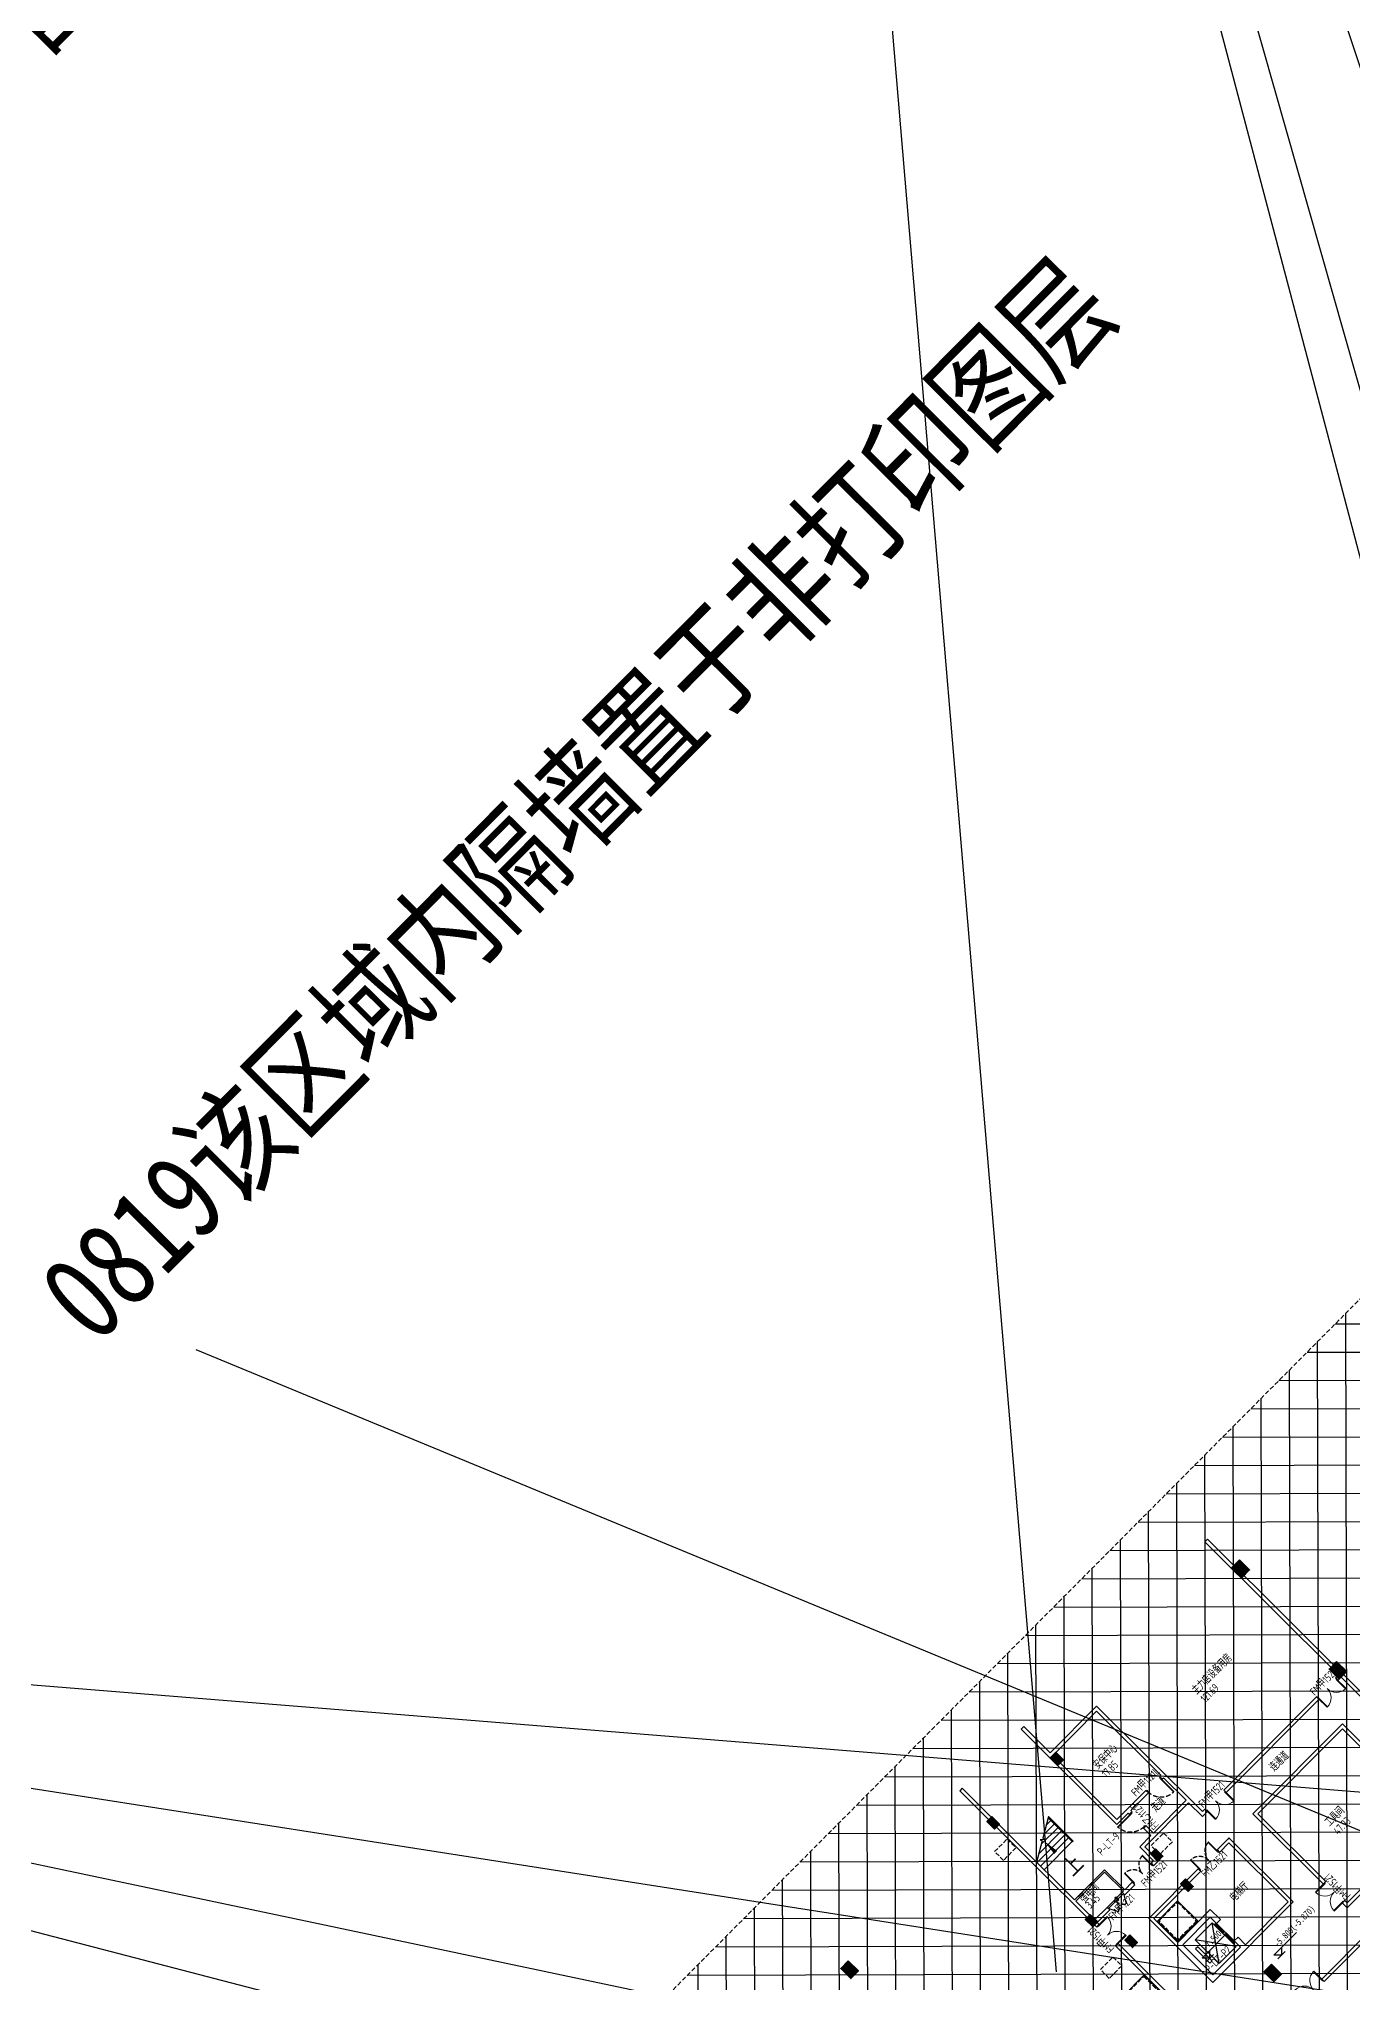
# Model space of a CAD drawing. Extents: x 517381295 to 519272522, y 3499086963 to 3500603577.
# Drawn here: x 518685799 to 518759651, y 3499920838 to 3500030113 of the extents above; entities that cross this region are included whole.
import ezdxf

# ---------------------------------------------------------------- set-up
doc = ezdxf.new("R2010")
doc.units = 0
doc.header["$LTSCALE"] = 1000
doc.header["$MEASUREMENT"] = 0
doc.linetypes.add('DASH', pattern=[0.35, 0.25, -0.1])
doc.linetypes.add('HIDDEN', pattern=[0.375, 0.25, -0.125])
doc.layers.get('0').update_dxf_attribs({"linetype": 'CONTINUOUS'})
doc.layers.get('DEFPOINTS').update_dxf_attribs({"color": 8, "linetype": 'CONTINUOUS'})
for name, color, linetype in [('A10-plan_B1_SEN23VEG_设计区$0$AE-WALL', 255, 'CONTINUOUS'), ('AD-AREA-USNO', 13, 'CONTINUOUS'), ('AD-LEVL-HIGH', 61, 'CONTINUOUS'), ('AD-NAME-ROOM', 9, 'CONTINUOUS'), ('AD-SIGN', 195, 'CONTINUOUS'), ('AE-ABOV', 154, 'HIDDEN'), ('AE-DOOR-INSD', 61, 'CONTINUOUS'), ('AE-EQPM', 70, 'CONTINUOUS'), ('AE-FLOR', 151, 'CONTINUOUS'), ('AE-STAR', 51, 'CONTINUOUS'), ('AE-WALL', 255, 'CONTINUOUS'), ('C-XREF-EXT', 7, 'CONTINUOUS'), ('DIM_SYMB', 3, 'CONTINUOUS'), ('PUB_TEXT', 7, 'CONTINUOUS'), ('WINDOW', 4, 'CONTINUOUS')]:
    doc.layers.add(name, color=color, linetype=linetype)
doc.layers.add('修改圈注', color=2, linetype='CONTINUOUS', plot=False)
doc.layers.add('砼柱', color=2, linetype='CONTINUOUS', lineweight=35)
doc.styles.add('_TCH_DIM', font='Tssdeng.shx', dxfattribs={"bigfont": 'Tssdchn.shx'})
doc.styles.add('TH-STYLE1', font='STFANGSO.TTF', dxfattribs={"width": 0.7})
doc.styles.add('TH-STYLE2', font='STXIHEI.TTF', dxfattribs={"width": 0.7})
doc.styles.add('TH-STYLE3', font='tssdeng.shx', dxfattribs={"width": 0.7, "bigfont": 'tssdchn.shx'})

# ---------------------------------------------------------------- blocks, each defined once
blk = doc.blocks.new('$DORLIB2D$00000127')
at = {"color": 0}
for points in [[(-0.533, 0.795), (-0.533, 0.69)], [(-0.033, 0.795), (-0.533, 0.795)], [(-0.033, 0.795), (-0.033, 0.69)], [(0.533, 0.795), (0.033, 0.795)], [(0.033, 0.795), (0.033, 0.69)], [(0.533, 0.795), (0.533, 0.69)], [(-0.033, 0.69), (-0.533, 0.69)], [(0.5, 0.5), (-0.5, 0.5)], [(0.533, 0.69), (0.033, 0.69)]]:
    blk.add_lwpolyline(points, dxfattribs=at)
blk = doc.blocks.new('*U332')
for points in [[(30, 0), (30, 30), (0, 30), (0, -30), (60, -30), (60, 0), (30, 0)], [(1070, 0), (1070, 30), (1100, 30), (1100, -30), (1040, -30), (1040, 0), (1070, 0)]]:
    blk.add_lwpolyline(points)
blk.add_lwpolyline([(30, 30), (60, 30), (60, 1070), (30, 1070)], close=True)
at = {"linetype": 'HIDDEN'}
blk.add_arc((30, 30), 1040, 0, 90, dxfattribs=at)
blk = doc.blocks.new('*U335')
for points in [[(30, 0), (30, 30), (0, 30), (0, -30), (60, -30), (60, 0), (30, 0)], [(1470, 0), (1470, 30), (1500, 30), (1500, -30), (1440, -30), (1440, 0), (1470, 0)]]:
    blk.add_lwpolyline(points)
for points in [[(30, 30), (60, 30), (60, 750), (30, 750)], [(1470, 30), (1440, 30), (1440, 750), (1470, 750)]]:
    blk.add_lwpolyline(points, close=True)
at = {"linetype": 'DASH'}
for centre, start, end in [((30, 30), 0, 90), ((1470, 30), 90, 180)]:
    blk.add_arc(centre, 720, start, end, dxfattribs=at)
at = {"layer": 'A10-plan_B1_SEN23VEG_设计区$0$AE-WALL'}
for points in [[(0, -100), (0, 100)], [(1500, -100), (1500, 100)]]:
    blk.add_lwpolyline(points, dxfattribs=at)
blk = doc.blocks.new('$DorLib2D$00000002')
for p, q in [((-0.5, 0), (-0.5, 0.4875)), ((-0.475, 0.4875), (-0.5, 0.4875)), ((-0.475, 0), (-0.475, 0.4875)), ((0.475, 0), (0.475, 0.4875)), ((0.475, 0.4875), (0.5, 0.4875)), ((0.5, 0), (0.5, 0.4875)), ((-0.5, 0), (-0.475, 0)), ((0.5, 0), (0.475, 0))]:
    blk.add_line(p, q)
at = {"lineweight": 13}
for centre, start, end in [((-0.4875, 0), 0, 88.530716), ((0.4875, 0), 91.469284, 180)]:
    blk.add_arc(centre, 0.4875, start, end, dxfattribs=at)
blk = doc.blocks.new('*U342')
for p, q in [((0, 0), (300, -520)), ((1200, 0), (900, -520))]:
    blk.add_line(p, q)
at = {"linetype": 'DASH'}
for centre, start, end in [((0, 0), 300, 0), ((1200, 0), 180, 240)]:
    blk.add_arc(centre, 600, start, end, dxfattribs=at)
blk = doc.blocks.new('*U348')
at = {"layer": 'AD-SIGN'}
h = blk.add_hatch(dxfattribs=at)
h.set_pattern_fill('ANSI31', color=256, scale=500, angle=360, style=0)
h.set_pattern_definition([(45, (-50, 2e-08), (-44.194, 44.194), [])])
h.paths.add_polyline_path([(150, -67), (150, 0), (0, 0), (0, 100), (150, 100), (150, 167), (250, 167), (250, -67)])
at = {"layer": 'AD-SIGN', "const_width": 20}
blk.add_lwpolyline([(150, 167), (150, 100), (0, 100), (0, 0), (150, 0), (150, -67)], dxfattribs=at)
at = {"layer": 'DEFPOINTS'}
blk.add_lwpolyline([(150, -67), (150, 0), (0, 0), (0, 100), (150, 100), (150, 167), (250, 167), (250, -67)], close=True, dxfattribs=at)
blk = doc.blocks.new('fhfshgfdshdshhdshds')
at = {"layer": 'AE-FLOR'}
for points in [[(25650, 157000), (26850, 157000)], [(25650, 156900), (26850, 156900)]]:
    blk.add_lwpolyline(points, dxfattribs=at)
at = {"layer": 'AE-WALL'}
for points in [[(27650, 157000), (27050, 157000), (27050, 158600), (24650, 158600), (24650, 167500), (24450, 167500), (24450, 156638), (24650, 156638), (24650, 156800), (25650, 156800), (25650, 157000), (24650, 157000), (24650, 158500), (26950, 158500), (26950, 157000), (26850, 157000), (26850, 156800), (27650, 156800)], [(33250, 165400), (29550, 165400), (29550, 167500), (29350, 167500), (29350, 159900), (30250, 159900), (30250, 159800), (30450, 159800), (30450, 159900), (31850, 159900), (31850, 160100), (29550, 160100), (29550, 165200), (33050, 165200), (33050, 160100), (32950, 160100), (32950, 159900), (33050, 159900), (33050, 158100), (30450, 158100), (30450, 158700), (30250, 158700), (30250, 158100), (29350, 158100), (29350, 157000), (29150, 157000), (29150, 156800), (29550, 156800), (29550, 157900), (33050, 157900), (33050, 156800), (33450, 156800), (33450, 157000), (33250, 157000)], [(44100, 157000), (43850, 157000), (43850, 156800), (44100, 156800), (44100, 153700), (44300, 153700), (44300, 167600), (44100, 167600)], [(42350, 157000), (34950, 157000), (34950, 156800), (42350, 156800), (42350, 157000)], [(24650, 155138), (24450, 155138), (24450, 148000), (12500, 148000), (12500, 147800), (24650, 147800)], [(33250, 154900), (33150, 154900), (32300, 154900), (32300, 154700), (33050, 154700), (33050, 150000), (29650, 150000), (29650, 150600), (29350, 150600), (29350, 150100), (27150, 150100), (27150, 152500), (29350, 152500), (29350, 152000), (29650, 152000), (29650, 152800), (27050, 152800), (27050, 154700), (30800, 154700), (30800, 154900), (26850, 154900), (26850, 149800), (33250, 149800), (33250, 154900)], [(42100, 147600), (35350, 147600), (35350, 147800), (35150, 147800), (35150, 147400), (42300, 147400), (42300, 154900), (35150, 154900), (35150, 149300), (35350, 149300), (35350, 154700), (42100, 154700)], [(42450, 145400), (42450, 145600), (31300, 145600), (31300, 145400)]]:
    blk.add_lwpolyline(points, close=True, dxfattribs=at)
at = {"layer": 'AE-DOOR-INSD', "extrusion": (0, 0, -1), "zscale": -1}
for rotation in [270.0000002354843, 270.00000023532]:
    blk.add_blockref('*U332', (-30350, 159800), dxfattribs=dict(at, rotation=rotation))
at = {"layer": 'AE-DOOR-INSD', "extrusion": (0, 0, -1)}
for xscale, zscale, rotation in [(-0.9999999999999998, -0.9999999999999998, 179.9999997561456), (-1, -1, 179.9999999998358)]:
    blk.add_blockref('*U332', (-32950, 160000), dxfattribs=dict(at, xscale=xscale, zscale=zscale, rotation=rotation))
at = {"layer": 'AE-DOOR-INSD'}
for name, p, rotation in [('*U335', (27650, 156900, -1), 359.9999999715698), ('*U335', (27650, 156900, -1), 1.642629270788647e-10), ('*U342', (25650, 156900), 2.160493004439605e-07), ('*U335', (30800, 154800, -1), 359.9999999715963), ('*U335', (30800, 154800, -1), 1.642629270788647e-10)]:
    blk.add_blockref(name, p, dxfattribs=dict(at, rotation=rotation))
for name, p, xscale, yscale, zscale, rotation in [('$DorLib2D$00000002', (24550, 155888), -1500, 1500, 200, 270), ('$DorLib2D$00000002', (34200, 156900), -1500, 1500, 200, 180.0000000006524), ('$DorLib2D$00000002', (43100, 156900), -1500, 1500, 200, 180.0000000006524), ('$DORLIB2D$00000127', (29500, 151300), -1400, 300, 1400, 90), ('$DORLIB2D$00000127', (29500, 151300), -1400, 300, 1400, 90), ('$DorLib2D$00000002', (35250, 148550), -1500, 1500, 200, 90), ('$DorLib2D$00000002', (30550, 145500), 1500, 1500, 200, 1.64264402856237e-10)]:
    blk.add_blockref(name, p, dxfattribs=dict(at, xscale=xscale, yscale=yscale, zscale=zscale, rotation=rotation))
at = {"layer": 'AE-FLOR', "xscale": -1, "rotation": 179.99999961447}
blk.add_blockref('*U348', (26175, 157000), dxfattribs=at)
at = {"layer": 'C-XREF-EXT', "style": 'TH-STYLE3', "width": 0.7}
for s, rotation, p in [('FM甲1121L', 359.99996, (31196, 160224)), ('FM乙1121R', 90.00003, (31014, 158178)), ('FM甲1521', 359.99996, (33409, 157093, -1)), ('FM甲1521', 359.99996, (42309, 157093, -1)), ('FM甲1521', 89.99997, (24332, 155080, -1)), ('FM甲1221', 0.00004, (25352, 156218)), ('FM甲1521', 359.99996, (27969, 156241, -1)), ('FM乙1521', 359.99996, (30733, 154221, -1)), ('FM甲1521', 89.99997, (35819, 147753, -1))]:
    blk.add_text(s, height=450, rotation=rotation, dxfattribs=at).set_placement(p)
blk = doc.blocks.new('saeret')
at = {"layer": 'AE-FLOR', "linetype": 'DASH'}
for points in [[(1048840, 158704), (1049840, 158704), (1049840, 158004), (1048840, 158004)], [(1112429, 157404), (1113429, 157404), (1113429, 156704), (1112429, 156704)], [(1055279, 152704), (1056279, 152704), (1056279, 152004), (1055279, 152004)], [(1091629, 152704), (1092629, 152704), (1092629, 152004), (1091629, 152004)], [(1048329, 149804), (1049329, 149804), (1049329, 149104), (1048329, 149104)], [(1102529, 144604), (1103529, 144604), (1103529, 143904), (1102529, 143904)], [(1105529, 145204), (1106529, 145204), (1106529, 144504), (1105529, 144504)]]:
    blk.add_lwpolyline(points, close=True, dxfattribs=at)
blk = doc.blocks.new('gfdgdhghfdgdgg')
at = {"layer": 'AE-EQPM'}
for p, q in [((-1213688, 3028191), (-1215038, 3028191)), ((-1215038, 3028191), (-1215038, 3026291)), ((-1215038, 3026291), (-1213688, 3028191)), ((-1213688, 3026291), (-1215038, 3028191)), ((-1213688, 3026291), (-1213688, 3028191)), ((-1215213, 3027811), (-1215388, 3027811)), ((-1215388, 3027811), (-1215388, 3026671)), ((-1215213, 3026671), (-1215213, 3027811)), ((-1215388, 3026671), (-1215213, 3026671)), ((-1215038, 3026291), (-1213688, 3026291))]:
    blk.add_line(p, q, dxfattribs=at)
blk = doc.blocks.new('hdhghgfdhsh')
at = {"layer": 'AE-STAR'}
for p, q in [((-1135063, 3041194), (-1135640, 3040861)), ((-1135123, 3039581), (-1135123, 3041159)), ((-1135063, 3039611), (-1135063, 3041194)), ((-1135063, 3039581), (-1135063, 3041194)), ((-1135778, 3040781), (-1136338, 3040458)), ((-1136338, 3039611), (-1136338, 3040458)), ((-1136338, 3040421), (-1135123, 3040421)), ((-1136338, 3040151), (-1135123, 3040151)), ((-1135934, 3040691), (-1135123, 3040691)), ((-1135605, 3040730), (-1135811, 3040903)), ((-1135811, 3040903), (-1135778, 3040781)), ((-1135640, 3040861), (-1135605, 3040730)), ((-1135467, 3040961), (-1135123, 3040961)), ((-1136338, 3039881), (-1135123, 3039881)), ((-1136338, 3039611), (-1135290, 3039611)), ((-1135290, 3039611), (-1135123, 3039611)), ((-1135123, 3039581), (-1135063, 3039581)), ((-1203216, 3038166), (-1204288, 3037547)), ((-1203380, 3038071), (-1202048, 3038071)), ((-1203042, 3038115), (-1203248, 3038288)), ((-1203248, 3038288), (-1203216, 3038166)), ((-1201988, 3038875), (-1203077, 3038246)), ((-1203077, 3038246), (-1203042, 3038115)), ((-1202895, 3038351), (-1202048, 3038351)), ((-1202410, 3038631), (-1202048, 3038631)), ((-1202048, 3036921), (-1202048, 3038840)), ((-1201988, 3036951), (-1201988, 3038875)), ((-1201988, 3036921), (-1201988, 3038875)), ((-1154566, 3038166), (-1155638, 3037547)), ((-1154730, 3038071), (-1153398, 3038071)), ((-1154392, 3038115), (-1154598, 3038288)), ((-1154598, 3038288), (-1154566, 3038166)), ((-1153338, 3038875), (-1154427, 3038246)), ((-1154427, 3038246), (-1154392, 3038115)), ((-1154245, 3038351), (-1153398, 3038351)), ((-1153760, 3038631), (-1153398, 3038631)), ((-1153398, 3036921), (-1153398, 3038840)), ((-1153338, 3036951), (-1153338, 3038875)), ((-1153338, 3036921), (-1153338, 3038875)), ((-1204288, 3036951), (-1204288, 3037547)), ((-1204288, 3037511), (-1202048, 3037511)), ((-1204288, 3037231), (-1202048, 3037231)), ((-1204288, 3036951), (-1202048, 3036951)), ((-1203865, 3037791), (-1202048, 3037791)), ((-1202048, 3036921), (-1201988, 3036921)), ((-1155638, 3036951), (-1155638, 3037547)), ((-1155638, 3037511), (-1153398, 3037511)), ((-1155638, 3037231), (-1153398, 3037231)), ((-1155638, 3036951), (-1153398, 3036951)), ((-1155215, 3037791), (-1153398, 3037791)), ((-1153398, 3036921), (-1153338, 3036921))]:
    blk.add_line(p, q, dxfattribs=at)
at = {"layer": 'DIM_SYMB'}
for points in [[(-1135700, 3039476, 0, 0, 0), (-1135700, 3040691, 0, 80, 0), (-1135700, 3040391, 0, 0, 0)], [(-1203138, 3036811, 0, 0, 0), (-1203138, 3038071, 0, 240, 0), (-1203138, 3037171, 0, 0, 0)], [(-1154488, 3036811, 0, 0, 0), (-1154488, 3038071, 0, 240, 0), (-1154488, 3037171, 0, 0, 0)]]:
    blk.add_lwpolyline(points, format="xyseb", dxfattribs=at)
at = {"layer": 'PUB_TEXT', "style": '_TCH_DIM'}
for height, p in [(338, (-1135805, 3039021)), (1013, (-1203451, 3035446)), (1013, (-1154801, 3035446))]:
    blk.add_text('上', height=height, dxfattribs=at).set_placement(p)
blk = doc.blocks.new('集水坑1500x1500x1500（h）')
at = {"layer": 'AE-FLOR'}
blk.add_lwpolyline([(-50, 1550), (1550, 1550), (1550, -50), (-50, -50)], close=True, dxfattribs=at)
at = {"layer": 'AE-FLOR', "linetype": 'DASH'}
blk.add_lwpolyline([(0, 1500), (1500, 1500), (1500, 0), (0, 0)], close=True, dxfattribs=at)
blk = doc.blocks.new('JSK')
at = {"layer": 'C-XREF-EXT', "rotation": 359.9999999998357}
for p in [(27150, 152900), (22850, 151300)]:
    blk.add_blockref('集水坑1500x1500x1500（h）', p, dxfattribs=at)
blk = doc.blocks.new('*U268')
for p, q in [((-200, 200), (200, 200)), ((0, 0), (-200, 200)), ((-200, 0), (200, 0)), ((200, 200), (0, 0)), ((200, 200), (1000, 200))]:
    blk.add_line(p, q)
at = {"style": 'TH-STYLE1', "width": 0.7}
blk.add_attdef('标高', (280, 334), '', height=250, dxfattribs=at)
blk = doc.blocks.new('gfdgdgfdggggfd')
at = {"layer": 'AD-LEVL-HIGH'}
ref = blk.add_blockref('*U268', (-1201253, 3026838), dxfattribs=dict(at, xscale=1.500000000000002, yscale=1.500000000000002, zscale=1.500000000000002, rotation=5.623632054010739e-06))
ref.add_attrib('标高', '-7.500', (-1201081, 3027288), dxfattribs={"layer": '0', "height": 375, "rotation": 0.00001, "style": 'TH-STYLE1', "width": 0.7})
ref = blk.add_blockref('*U268', (-1198279, 3024096), dxfattribs=dict(at, xscale=1.500000000000002, yscale=1.500000000000002, zscale=1.500000000000002, rotation=5.623632054010739e-06))
ref.add_attrib('标高', '-5.800(-5.870)', (-1198108, 3024546), dxfattribs={"layer": '0', "height": 375, "rotation": 0.00001, "style": 'TH-STYLE1', "width": 0.7})
at = {"layer": 'AD-AREA-USNO', "char_height": 450, "attachment_point": 1, "rotation": 0, "style": 'TH-STYLE3'}
for s, insert in [('17.85', (-1198163, 3038543)), ('121.69', (-1191254, 3037576)), ('3.45', (-1204031, 3033982)), ('47.93', (-1191254, 3027033))]:
    blk.add_mtext(s, dxfattribs=dict(at, insert=insert))
at = {"layer": 'AD-NAME-ROOM', "style": 'TH-STYLE3', "width": 0.7}
for s, p in [('安保中心', (-1198163, 3038743)), ('主力店设备用房', (-1191254, 3037776)), ('走道', (-1197565, 3034742)), ('强电间', (-1204031, 3033982)), ('连通道', (-1191254, 3031630)), ('电梯厅', (-1198040, 3028050)), ('工具间', (-1191254, 3027233))]:
    blk.add_text(s, height=450, rotation=0.00001, dxfattribs=at).set_placement(p)
blk = doc.blocks.new('GFDGDGDAGA')
at = {"layer": 'AD-NAME-ROOM', "style": 'TH-STYLE3', "width": 0.7}
for s, p in [('P-LT-9', (31582, 150459)), ('P-DT-P2', (31177, 141515))]:
    blk.add_text(s, height=450, rotation=0.00001, dxfattribs=at).set_placement(p)
blk = doc.blocks.new('tersurf7y7tu')
at = {"layer": 'WINDOW'}
h = blk.add_hatch(color=8, dxfattribs=at)
h.dxf.hatch_style = 1
h.paths.add_polyline_path([(2063480, -115714), (2062880, -115714), (2062880, -116514), (2063480, -116514)])
h = blk.add_hatch(color=8, dxfattribs=at)
h.dxf.hatch_style = 1
h.paths.add_polyline_path([(2075080, -115714), (2074480, -115714), (2074480, -116514), (2075080, -116514)])
h = blk.add_hatch(color=8, dxfattribs=at)
h.dxf.hatch_style = 1
h.paths.add_polyline_path([(2031980, -116014), (2031380, -116014), (2031380, -116814), (2031980, -116814)])
h = blk.add_hatch(color=8, dxfattribs=at)
h.dxf.hatch_style = 1
h.paths.add_polyline_path([(2043430, -116014), (2043030, -116014), (2043030, -116614), (2043430, -116614)])
h = blk.add_hatch(color=8, dxfattribs=at)
h.dxf.hatch_style = 1
h.paths.add_polyline_path([(2048530, -116014), (2048130, -116014), (2048130, -116615), (2048530, -116615)])
h = blk.add_hatch(color=8, dxfattribs=at)
h.dxf.hatch_style = 1
h.paths.add_polyline_path([(2084898, -116014), (2084298, -116014), (2084298, -116814), (2084898, -116814)])
h = blk.add_hatch(color=8, dxfattribs=at)
h.dxf.hatch_style = 1
h.paths.add_polyline_path([(2092080, -116014), (2091680, -116014), (2091680, -116614), (2092080, -116614)])
h = blk.add_hatch(color=8, dxfattribs=at)
h.dxf.hatch_style = 1
h.paths.add_polyline_path([(2097180, -116014), (2096780, -116014), (2096780, -116614), (2097180, -116614)])
h = blk.add_hatch(color=8, dxfattribs=at)
h.dxf.hatch_style = 1
h.paths.add_polyline_path([(2106830, -116015), (2106230, -116015), (2106230, -116815), (2106830, -116815)])
h = blk.add_hatch(color=8, dxfattribs=at)
h.dxf.hatch_style = 1
h.paths.add_polyline_path([(2031780, -123814), (2031380, -123814), (2031380, -124414), (2031780, -124414)])
h = blk.add_hatch(color=8, dxfattribs=at)
h.dxf.hatch_style = 1
h.paths.add_polyline_path([(2043430, -123814), (2043030, -123814), (2043030, -124414), (2043430, -124414)])
h = blk.add_hatch(color=8, dxfattribs=at)
h.dxf.hatch_style = 1
h.paths.add_polyline_path([(2048630, -123814), (2048230, -123814), (2048230, -124415), (2048630, -124415)])
h = blk.add_hatch(color=8, dxfattribs=at)
h.dxf.hatch_style = 1
h.paths.add_polyline_path([(2063280, -123614), (2062680, -123614), (2062680, -124414), (2063280, -124414)])
h = blk.add_hatch(color=8, dxfattribs=at)
h.dxf.hatch_style = 1
h.paths.add_polyline_path([(2075280, -123614), (2074680, -123614), (2074680, -124414), (2075280, -124414)])
h = blk.add_hatch(color=8, dxfattribs=at)
h.dxf.hatch_style = 1
h.paths.add_polyline_path([(2092115, -123814), (2091715, -123814), (2091715, -124414), (2092115, -124414)])
h = blk.add_hatch(color=8, dxfattribs=at)
h.dxf.hatch_style = 1
h.paths.add_polyline_path([(2097180, -123814), (2096780, -123814), (2096780, -124414), (2097180, -124414)])
h = blk.add_hatch(color=8, dxfattribs=at)
h.dxf.hatch_style = 1
h.paths.add_polyline_path([(2106830, -123714), (2106430, -123714), (2106430, -124314), (2106830, -124314)])
h = blk.add_hatch(color=8, dxfattribs=at)
h.dxf.hatch_style = 1
h.paths.add_polyline_path([(2044180, -126214), (2043780, -126214), (2043780, -126814), (2044180, -126814)])
h = blk.add_hatch(color=8, dxfattribs=at)
h.dxf.hatch_style = 1
h.paths.add_polyline_path([(2048627, -126214), (2048227, -126214), (2048227, -126814), (2048627, -126814)])
h = blk.add_hatch(color=8, dxfattribs=at)
h.dxf.hatch_style = 1
h.paths.add_polyline_path([(2063280, -126214), (2062680, -126214), (2062680, -127014), (2063280, -127014)])
h = blk.add_hatch(color=8, dxfattribs=at)
h.dxf.hatch_style = 1
h.paths.add_polyline_path([(2075280, -126214), (2074680, -126214), (2074680, -127014), (2075280, -127014)])
h = blk.add_hatch(color=8, dxfattribs=at)
h.dxf.hatch_style = 1
h.paths.add_polyline_path([(2092180, -126214), (2091580, -126214), (2091580, -127014), (2092180, -127014)])
h = blk.add_hatch(color=8, dxfattribs=at)
h.dxf.hatch_style = 1
h.paths.add_polyline_path([(2106830, -126114), (2106430, -126114), (2106430, -126714), (2106830, -126714)])
h = blk.add_hatch(color=8, dxfattribs=at)
h.dxf.hatch_style = 1
h.paths.add_polyline_path([(2031780, -132914), (2031380, -132914), (2031380, -133514), (2031780, -133514)])
h = blk.add_hatch(color=8, dxfattribs=at)
h.dxf.hatch_style = 1
h.paths.add_polyline_path([(2044180, -133014), (2043780, -133014), (2043780, -133614), (2044180, -133614)])
h = blk.add_hatch(color=8, dxfattribs=at)
h.dxf.hatch_style = 1
h.paths.add_polyline_path([(2048630, -133014), (2048030, -133014), (2048030, -133814), (2048630, -133814)])
h = blk.add_hatch(color=8, dxfattribs=at)
h.dxf.hatch_style = 1
h.paths.add_polyline_path([(2092180, -132914), (2091580, -132914), (2091580, -133714), (2092180, -133714)])
h = blk.add_hatch(color=8, dxfattribs=at)
h.dxf.hatch_style = 1
h.paths.add_polyline_path([(2106830, -132814), (2106230, -132814), (2106230, -133614), (2106830, -133614)])
h = blk.add_hatch(color=8, dxfattribs=at)
h.dxf.hatch_style = 1
h.paths.add_polyline_path([(2031980, -140314), (2031380, -140314), (2031380, -141114), (2031980, -141114)])
h = blk.add_hatch(color=8, dxfattribs=at)
h.dxf.hatch_style = 1
h.paths.add_polyline_path([(2044380, -140314), (2043780, -140314), (2043780, -141114), (2044380, -141114)])
h = blk.add_hatch(color=8, dxfattribs=at)
h.dxf.hatch_style = 1
h.paths.add_polyline_path([(2048630, -140314), (2048030, -140314), (2048030, -141114), (2048630, -141114)])
h = blk.add_hatch(color=8, dxfattribs=at)
h.dxf.hatch_style = 1
h.paths.add_polyline_path([(2063180, -140205), (2062580, -140205), (2062580, -141005), (2063180, -141005)])
h = blk.add_hatch(color=8, dxfattribs=at)
h.dxf.hatch_style = 1
h.paths.add_polyline_path([(2075380, -140214), (2074780, -140214), (2074780, -141014), (2075380, -141014)])
h = blk.add_hatch(color=8, dxfattribs=at)
h.dxf.hatch_style = 1
h.paths.add_polyline_path([(2092180, -140114), (2091580, -140114), (2091580, -140914), (2092180, -140914)])
h = blk.add_hatch(color=8, dxfattribs=at)
h.dxf.hatch_style = 1
h.paths.add_polyline_path([(2106830, -140314), (2106230, -140314), (2106230, -141114), (2106830, -141114)])
h = blk.add_hatch(color=8, dxfattribs=at)
h.dxf.hatch_style = 1
h.paths.add_polyline_path([(2063180, -143214), (2062580, -143214), (2062580, -144014), (2063180, -144014)])
h = blk.add_hatch(color=8, dxfattribs=at)
h.dxf.hatch_style = 1
h.paths.add_polyline_path([(2075380, -143214), (2074780, -143214), (2074780, -144014), (2075380, -144014)])
at = {"layer": '砼柱', "lineweight": 35}
for points in [[(2063480, -115714), (2062880, -115714), (2062880, -116514), (2063480, -116514)], [(2075080, -115714), (2074480, -115714), (2074480, -116514), (2075080, -116514)], [(2031980, -116014), (2031380, -116014), (2031380, -116814), (2031980, -116814)], [(2043430, -116014), (2043030, -116014), (2043030, -116614), (2043430, -116614)], [(2048530, -116014), (2048130, -116014), (2048130, -116615), (2048530, -116615)], [(2084898, -116014), (2084298, -116014), (2084298, -116814), (2084898, -116814)], [(2092080, -116014), (2091680, -116014), (2091680, -116614), (2092080, -116614)], [(2097180, -116014), (2096780, -116014), (2096780, -116614), (2097180, -116614)], [(2106830, -116015), (2106230, -116015), (2106230, -116815), (2106830, -116815)], [(2031780, -123814), (2031380, -123814), (2031380, -124414), (2031780, -124414)], [(2043430, -123814), (2043030, -123814), (2043030, -124414), (2043430, -124414)], [(2048630, -123814), (2048230, -123814), (2048230, -124415), (2048630, -124415)], [(2063280, -123614), (2062680, -123614), (2062680, -124414), (2063280, -124414)], [(2075280, -123614), (2074680, -123614), (2074680, -124414), (2075280, -124414)], [(2092115, -123814), (2091715, -123814), (2091715, -124414), (2092115, -124414)], [(2097180, -123814), (2096780, -123814), (2096780, -124414), (2097180, -124414)], [(2106830, -123714), (2106430, -123714), (2106430, -124314), (2106830, -124314)], [(2044180, -126214), (2043780, -126214), (2043780, -126814), (2044180, -126814)], [(2048627, -126214), (2048227, -126214), (2048227, -126814), (2048627, -126814)], [(2063280, -126214), (2062680, -126214), (2062680, -127014), (2063280, -127014)], [(2075280, -126214), (2074680, -126214), (2074680, -127014), (2075280, -127014)], [(2092180, -126214), (2091580, -126214), (2091580, -127014), (2092180, -127014)], [(2106830, -126114), (2106430, -126114), (2106430, -126714), (2106830, -126714)], [(2031780, -132914), (2031380, -132914), (2031380, -133514), (2031780, -133514)], [(2044180, -133014), (2043780, -133014), (2043780, -133614), (2044180, -133614)], [(2048630, -133014), (2048030, -133014), (2048030, -133814), (2048630, -133814)], [(2092180, -132914), (2091580, -132914), (2091580, -133714), (2092180, -133714)], [(2106830, -132814), (2106230, -132814), (2106230, -133614), (2106830, -133614)], [(2031980, -140314), (2031380, -140314), (2031380, -141114), (2031980, -141114)], [(2044380, -140314), (2043780, -140314), (2043780, -141114), (2044380, -141114)], [(2048630, -140314), (2048030, -140314), (2048030, -141114), (2048630, -141114)], [(2063180, -140205), (2062580, -140205), (2062580, -141005), (2063180, -141005)], [(2075380, -140214), (2074780, -140214), (2074780, -141014), (2075380, -141014)], [(2092180, -140114), (2091580, -140114), (2091580, -140914), (2092180, -140914)], [(2106830, -140314), (2106230, -140314), (2106230, -141114), (2106830, -141114)], [(2063180, -143214), (2062580, -143214), (2062580, -144014), (2063180, -144014)], [(2075380, -143214), (2074780, -143214), (2074780, -144014), (2075380, -144014)]]:
    blk.add_lwpolyline(points, close=True, dxfattribs=at)

msp = doc.modelspace()

# ---------------------------------------------------------------- hatches: boundary and pattern name
at = {"layer": 'AE-ABOV'}
h = msp.add_hatch(dxfattribs=at)
h.set_pattern_fill('ANSI37', color=8, scale=1000)
h.set_pattern_definition([(90.1573, (518839106.9, 3499796143.7), (-1587.494, -4.358), []), (180.1573, (518839106.9, 3499796143.7), (4.358, -1587.494), [])])
h.paths.add_polyline_path([(518815908.8, 3499952492.6), (518792262.1, 3499976009.8), (518792896.7, 3499976647.9), (518785102.3, 3499984399.7), (518720271.5, 3499919211.9), (518751712.6, 3499887943)])

# ---------------------------------------------------------------- linework, layer by layer
at = {"layer": 'AE-ABOV', "color": 8}
msp.add_lwpolyline([(518815908.8, 3499952492.6), (518792262.1, 3499976009.8), (518792896.7, 3499976647.9), (518785102.3, 3499984399.7), (518720271.5, 3499919211.9), (518751712.6, 3499887943)], close=True, dxfattribs=at)
at = {"layer": 'C-XREF-EXT', "color": 5}
msp.add_lwpolyline([(518806524, 3499943056.2, 200, 200, 0), (518815908.8, 3499952492.6, 200, 200, 0), (518797828.1, 3499970474.3, 200, 200, 0), (518792967.6, 3499976577.4, 200, 200, 0), (518787366.1, 3499982148.1, 0, 0, 0), (518724359.9, 3499918795, 0, 0, 0), (518740242.5, 3499902999.4, 0, 0, 0), (518741723.3, 3499904488.4, 0, 0, 0), (518752500.8, 3499893769.9, 0, 0, 0), (518805176.5, 3499946735.6, 0, 0, 0), (518813649.6, 3499938308.9, 0, 0, 0), (518825531.6, 3499950256.3, 0, 0, 0), (518822837.2, 3499952935.9, 0, 0, 0), (518828722.3, 3499958796.3, 0, 0, 0), (518812669.4, 3499974761.4, 0, 0, 0), (518818377.5, 3499980500.9, 0, 0, 0), (518818377.5, 3499980500.9, 0, 0, 0), (518817880.4, 3499981277.4, 0, 0, 0), (518802104.1, 3499996967.3, 0, 0, 0), (518787366.1, 3499982148.1, 0, 0, 0)], format="xyseb", dxfattribs=at)
at = {"layer": '修改圈注', "color": 5}
for points in [[(518799162.7, 3499873104.3), (518725147.3, 3500133265.9)], [(518820065.6, 3499848935.6), (518725147.3, 3500133265.9)], [(518771271.8, 3499958692.4), (518725147.3, 3500133265.9)], [(518743018.1, 3499921422.2), (518725147.3, 3500133265.9)], [(518820553.4, 3499888525.3), (518608364.8, 3499943757.2)], [(518850527, 3499892686.3), (518608364.8, 3499943757.2)], [(518850828.5, 3499905861.7), (518608364.8, 3499943757.2)], [(518833177.3, 3499925622), (518608364.8, 3499943757.2)]]:
    msp.add_lwpolyline(points, dxfattribs=at)
at = {"layer": '修改圈注', "color": 2}
msp.add_lwpolyline([(518827085, 3499901671.1), (518694638.1, 3499956390.7)], dxfattribs=at)

# ---------------------------------------------------------------- block references
at = {"rotation": 45.15729226620189}
for name, p in [('gfdgdgfdggggfd', (521744880.6, 3498639509.6)), ('gfdgdhghfdgdgg', (521754745.9, 3498649372.5)), ('hdhghgfdhsh', (521744880.6, 3498639509.6)), ('saeret', (518112470.4, 3499072590.8))]:
    msp.add_blockref(name, p, dxfattribs=at)
at = {"layer": 'C-XREF-EXT'}
for name, p, rotation in [('GFDGDGDAGA', (518829988.4, 3499799435), 45.15729226620189), ('fhfshgfdshdshhdshds', (518839106.9, 3499796143.7), 45.15729226620189), ('JSK', (518839106.9, 3499796143.7), 45.15729226636613), ('tersurf7y7tu', (517216180, 3498563074.6), 45.15729226620189)]:
    msp.add_blockref(name, p, dxfattribs=dict(at, rotation=rotation))

# ---------------------------------------------------------------- texts
at = {"layer": 'DEFPOINTS', "style": 'TH-STYLE2', "width": 0.8}
msp.add_text('地下室有人员停留的房间，门框都不小于1.1m', height=5000, rotation=45.157295, dxfattribs=at).set_placement((518658806.4, 3500001831.6))
at = {"layer": '修改圈注', "color": 2, "style": 'TH-STYLE2', "width": 0.8}
msp.add_text('0819该区域内隔墙置于非打印图层', height=5000, rotation=45.157295, dxfattribs=at).set_placement((518688994.1, 3499956577.7))

doc.saveas('drawing.dxf')
